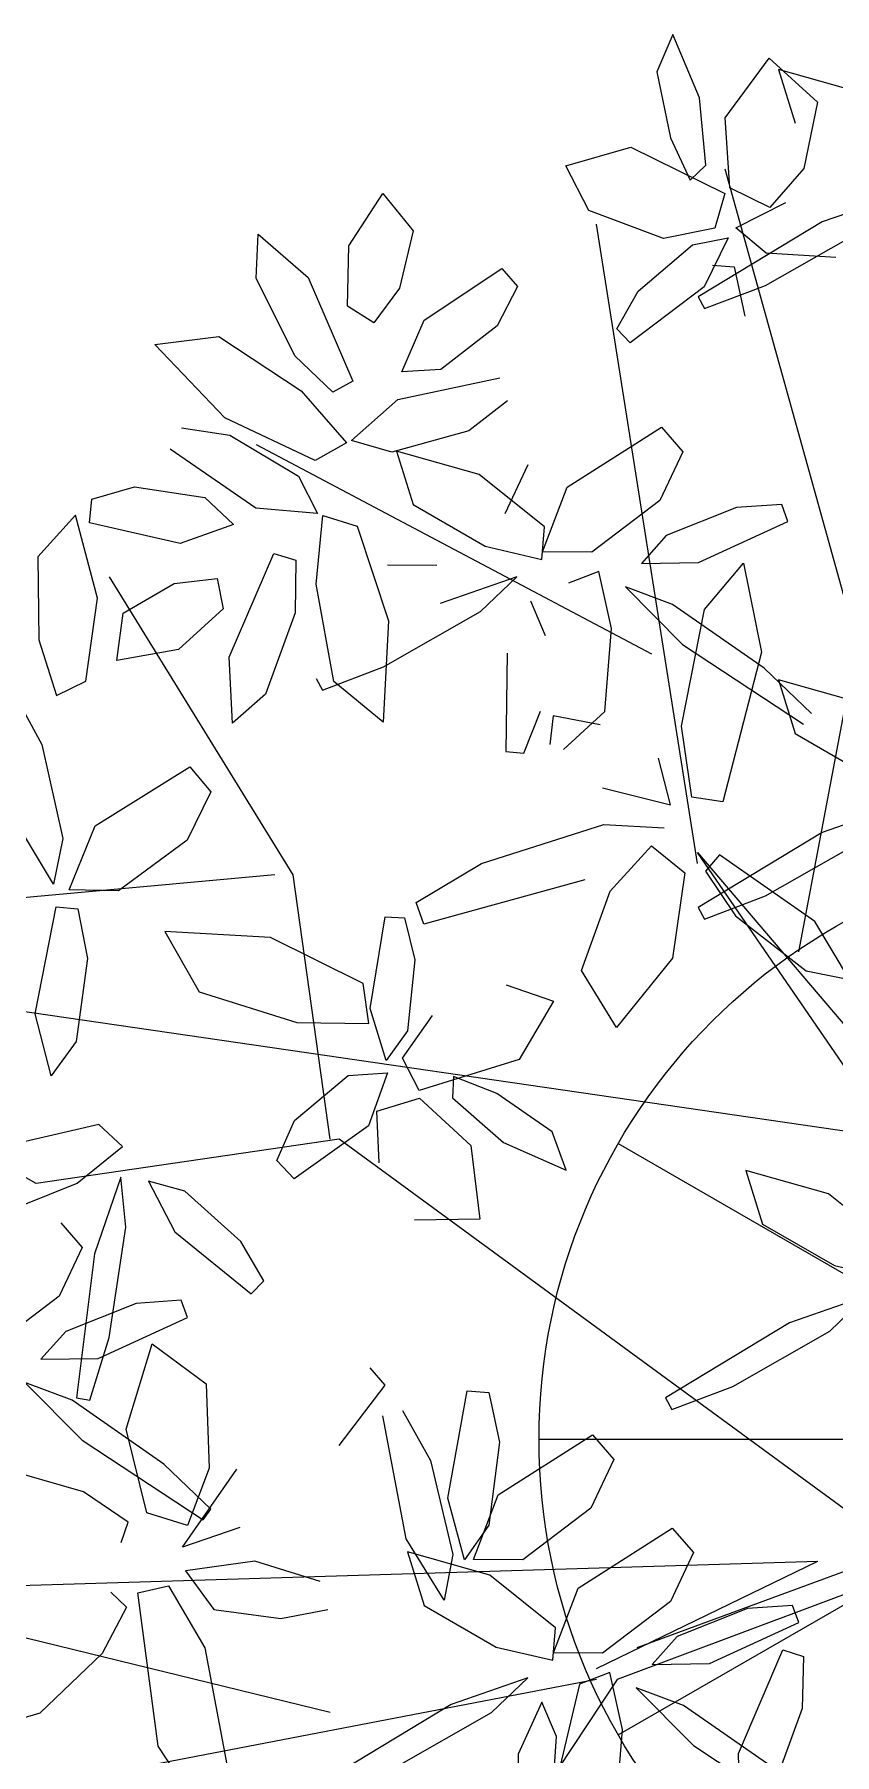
# Model space of a CAD drawing. Extents: x 8365 to 8547, y -347 to -272.
# Drawn here: x 8507.704 to 8508.11, y -329.829 to -328.957 of the extents above; entities that cross this region are included whole.
import ezdxf

# ---------------------------------------------------------------- set-up
doc = ezdxf.new("R2010")
doc.units = 0
doc.layers.get('0').update_dxf_attribs({"linetype": 'CONTINUOUS'})
doc.layers.add('1', color=7, linetype='CONTINUOUS')

msp = doc.modelspace()

# ---------------------------------------------------------------- linework, layer by layer
at = {"color": 60}
for p, q in [((8508.02817, -328.95658), (8508.01997, -328.97564)), ((8508.04168, -328.98869), (8508.02817, -328.95658)), ((8508.05464, -328.99894), (8508.07701, -328.96865)), ((8508.07701, -328.96865), (8508.10145, -328.99104)), ((8508.12363, -328.98624), (8508.0818, -328.9744)), ((8508.0818, -328.9744), (8508.09022, -329.00157)), ((8508.01997, -328.97564), (8508.02702, -329.0091)), ((8508.0448, -329.02298), (8508.04168, -328.98869)), ((8508.10145, -328.99104), (8508.0945, -329.02453)), ((8508.05704, -329.03437), (8508.05464, -328.99894)), ((8508.02702, -329.0091), (8508.03698, -329.0305)), ((8507.97389, -329.02331), (8508.00684, -329.01384)), ((8508.00684, -329.01384), (8508.05454, -329.03729)), ((8507.98557, -329.04585), (8507.97389, -329.02331)), ((8508.03698, -329.0305), (8508.0448, -329.02298)), ((8508.0945, -329.02453), (8508.07737, -329.04445)), ((8508.07737, -329.04445), (8508.05704, -329.03437)), ((8507.86378, -329.06389), (8507.88112, -329.03727)), ((8507.88112, -329.03727), (8507.89645, -329.05619)), ((8508.05454, -329.03729), (8508.04938, -329.0549)), ((8508.06004, -329.05471), (8508.08544, -329.04188)), ((8508.14284, -329.03819), (8508.10394, -329.05173)), ((8508.02345, -329.06016), (8507.98557, -329.04585)), ((8508.10394, -329.05173), (8508.04099, -329.08978)), ((8507.81687, -329.08031), (8507.81775, -329.05799)), ((8507.81775, -329.05799), (8507.84319, -329.0799)), ((8507.89645, -329.05619), (8507.88949, -329.08529)), ((8508.04938, -329.0549), (8508.02345, -329.06016)), ((8508.03805, -329.06334), (8508.05621, -329.05976)), ((8508.05621, -329.05976), (8508.04396, -329.08461)), ((8508.07544, -329.06755), (8508.06004, -329.05471)), ((8508.0752, -329.08394), (8508.12442, -329.05586)), ((8507.86312, -329.09449), (8507.86378, -329.06389)), ((8508.01054, -329.08681), (8508.03805, -329.06334)), ((8508.11085, -329.06971), (8508.07544, -329.06755)), ((8507.84319, -329.0799), (8507.8658, -329.13249)), ((8507.90209, -329.1015), (8507.94133, -329.07527)), ((8507.94133, -329.07527), (8507.94937, -329.08447)), ((8508.04827, -329.07356), (8508.05922, -329.07445)), ((8508.05922, -329.07445), (8508.06458, -329.09959)), ((8507.83648, -329.11965), (8507.81687, -329.08031)), ((8507.88949, -329.08529), (8507.87642, -329.10285)), ((8507.94937, -329.08447), (8507.93902, -329.10442)), ((8507.99973, -329.10592), (8508.01054, -329.08681)), ((8508.04396, -329.08461), (8508.00642, -329.11307)), ((8508.0442, -329.09568), (8508.0752, -329.08394)), ((8507.87642, -329.10285), (8507.86312, -329.09449)), ((8508.04099, -329.08978), (8508.0442, -329.09568)), ((8507.89063, -329.12774), (8507.90209, -329.1015)), ((8507.93902, -329.10442), (8507.91049, -329.12662)), ((8508.00642, -329.11307), (8507.99973, -329.10592)), ((8507.76548, -329.11386), (8507.79783, -329.10985)), ((8507.80093, -329.15112), (8507.76548, -329.11386)), ((8507.79783, -329.10985), (8507.83969, -329.13734)), ((8507.85565, -329.13812), (8507.83648, -329.11965)), ((8507.88874, -329.14171), (8507.94032, -329.1308)), ((8507.91049, -329.12662), (8507.89063, -329.12774)), ((8507.83969, -329.13734), (8507.86265, -329.16371)), ((8507.8658, -329.13249), (8507.85565, -329.13812)), ((8507.86517, -329.16251), (8507.88874, -329.14171)), ((8507.94421, -329.14238), (8507.92463, -329.15762)), ((8507.779, -329.15616), (8507.80353, -329.15988)), ((8507.84668, -329.1727), (8507.80093, -329.15112)), ((8507.92463, -329.15762), (8507.8857, -329.16851)), ((8507.97462, -329.18627), (8508.02233, -329.15578)), ((8508.02233, -329.15578), (8508.03313, -329.16825)), ((8507.81668, -329.19686), (8507.77327, -329.16695)), ((8507.80353, -329.15988), (8507.83822, -329.18063)), ((8507.86265, -329.16371), (8507.84668, -329.1727)), ((8507.8857, -329.16851), (8507.86517, -329.16251)), ((8507.92984, -329.17977), (8507.88801, -329.16792)), ((8507.88801, -329.16792), (8507.89643, -329.19509)), ((8507.95453, -329.17501), (8507.94286, -329.19979)), ((8508.03313, -329.16825), (8508.02146, -329.19303)), ((8507.83822, -329.18063), (8507.848, -329.19965)), ((8507.96308, -329.20646), (8507.92984, -329.17977)), ((8507.73229, -329.20443), (8507.73343, -329.19226)), ((8507.73343, -329.19226), (8507.75503, -329.18604)), ((8507.75503, -329.18604), (8507.79077, -329.19147)), ((8507.79077, -329.19147), (8507.80525, -329.20511)), ((8507.962, -329.21903), (8507.97462, -329.18627)), ((8508.02146, -329.19303), (8507.987, -329.21921)), ((8507.7252, -329.2005), (8507.70612, -329.22161)), ((8507.73635, -329.24252), (8507.7252, -329.2005)), ((8507.848, -329.19965), (8507.81668, -329.19686)), ((8507.84727, -329.23546), (8507.8506, -329.20065)), ((8507.8506, -329.20065), (8507.86811, -329.20606)), ((8507.89643, -329.19509), (8507.93292, -329.21619)), ((8508.0604, -329.19665), (8508.02483, -329.21084)), ((8508.08338, -329.19509), (8508.0604, -329.19665)), ((8508.08643, -329.20374), (8508.08338, -329.19509)), ((8507.77833, -329.21485), (8507.73229, -329.20443)), ((8507.80525, -329.20511), (8507.77833, -329.21485)), ((8507.86811, -329.20606), (8507.88393, -329.2541)), ((8507.96176, -329.22289), (8507.96308, -329.20646)), ((8508.02483, -329.21084), (8508.01219, -329.22502)), ((8508.04113, -329.22454), (8508.08643, -329.20374)), ((8507.93292, -329.21619), (8507.96176, -329.22289)), ((8507.987, -329.21921), (8507.962, -329.21903)), ((8507.70612, -329.22161), (8507.70659, -329.26375)), ((8507.80318, -329.27245), (8507.82578, -329.21986)), ((8507.82578, -329.21986), (8507.83685, -329.22334)), ((8507.83685, -329.22334), (8507.83664, -329.24997)), ((8507.90839, -329.22597), (8507.8834, -329.22579)), ((8508.01219, -329.22502), (8508.04113, -329.22454)), ((8508.04426, -329.24832), (8508.06392, -329.22486)), ((8508.06392, -329.22486), (8508.07309, -329.26994)), ((8507.74933, -329.25012), (8507.77523, -329.23514)), ((8507.77523, -329.23514), (8507.79696, -329.23255)), ((8507.79696, -329.23255), (8507.80006, -329.24795)), ((8507.85613, -329.28475), (8507.84727, -329.23546)), ((8507.94905, -329.23171), (8507.91015, -329.24525)), ((8507.93063, -329.24938), (8507.94905, -329.23171)), ((8507.99064, -329.22909), (8507.97524, -329.23497)), ((8507.99699, -329.25801), (8507.99064, -329.22909)), ((8508.02795, -329.2458), (8508.00407, -329.23677)), ((8508.00407, -329.23677), (8508.03303, -329.26606)), ((8507.73034, -329.28473), (8507.73635, -329.24252)), ((8507.96353, -329.26161), (8507.95616, -329.2441)), ((8507.74615, -329.27426), (8507.74933, -329.25012)), ((8507.80006, -329.24795), (8507.7774, -329.26853)), ((8507.83664, -329.24997), (8507.82159, -329.29126)), ((8507.88393, -329.2541), (8507.8813, -329.30546)), ((8507.88141, -329.27746), (8507.93063, -329.24938)), ((8508.07447, -329.27815), (8508.02795, -329.2458)), ((8508.03251, -329.30741), (8508.04426, -329.24832)), ((8507.99365, -329.30002), (8507.99699, -329.25801)), ((8507.70659, -329.26375), (8507.71553, -329.29198)), ((8507.7774, -329.26853), (8507.74615, -329.27426)), ((8507.94414, -329.27043), (8507.94344, -329.32027)), ((8508.03303, -329.26606), (8508.09447, -329.30651)), ((8508.07309, -329.26994), (8508.05349, -329.34592)), ((8507.80479, -329.30598), (8507.80318, -329.27245)), ((8507.85041, -329.28921), (8507.88141, -329.27746)), ((8508.09841, -329.30108), (8508.07447, -329.27815)), ((8507.71553, -329.29198), (8507.73034, -329.28473)), ((8507.8472, -329.28331), (8507.85041, -329.28921)), ((8507.8813, -329.30546), (8507.85613, -329.28475)), ((8508.12363, -329.29588), (8508.0818, -329.28404)), ((8508.0818, -329.28404), (8508.09022, -329.31121)), ((8507.69419, -329.29122), (8507.70809, -329.31685)), ((8507.82159, -329.29126), (8507.80479, -329.30598)), ((8507.95256, -329.32124), (8507.96103, -329.29983)), ((8507.96737, -329.30217), (8507.96569, -329.31671)), ((8507.99121, -329.3068), (8507.96737, -329.30217)), ((8507.97275, -329.31932), (8507.99365, -329.30002)), ((8508.03779, -329.34351), (8508.03251, -329.30741)), ((8508.09022, -329.31121), (8508.12671, -329.3323)), ((8507.70809, -329.31685), (8507.71873, -329.36454)), ((8507.94344, -329.32027), (8507.95256, -329.32124)), ((8508.02698, -329.34732), (8508.02091, -329.32375)), ((8507.7351, -329.35798), (8507.78322, -329.32814)), ((8507.78322, -329.32814), (8507.79385, -329.34077)), ((8507.79385, -329.34077), (8507.78184, -329.36538)), ((8507.99249, -329.33875), (8508.02698, -329.34732)), ((8508.05349, -329.34592), (8508.03779, -329.34351)), ((8508.14284, -329.34783), (8508.10394, -329.36137)), ((8507.71406, -329.3877), (8507.69517, -329.35642)), ((8507.72202, -329.39056), (8507.7351, -329.35798)), ((8507.93105, -329.37712), (8507.99322, -329.35744)), ((8507.99322, -329.35744), (8508.02381, -329.35904)), ((8507.71873, -329.36454), (8507.71406, -329.3877)), ((8507.78184, -329.36538), (8507.74702, -329.39108)), ((8508.10394, -329.36137), (8508.04099, -329.39943)), ((8508.0752, -329.39358), (8508.12442, -329.3655)), ((8507.99638, -329.39118), (8508.01735, -329.3682)), ((8508.01735, -329.3682), (8508.03421, -329.38194)), ((8508.05186, -329.37272), (8508.04475, -329.38109)), ((8508.10016, -329.40662), (8508.05186, -329.37272)), ((8507.89796, -329.39696), (8507.93105, -329.37712)), ((8508.03421, -329.38194), (8508.02804, -329.42519)), ((8508.04475, -329.38109), (8508.05997, -329.40373)), ((8507.74702, -329.39108), (8507.72202, -329.39056)), ((8507.9835, -329.38543), (8507.90179, -329.40791)), ((8507.98183, -329.43138), (8507.99638, -329.39118)), ((8508.0442, -329.40532), (8508.0752, -329.39358)), ((8507.70471, -329.45349), (8507.71537, -329.39916)), ((8507.71537, -329.39916), (8507.72631, -329.4002)), ((8507.72631, -329.4002), (8507.73132, -329.42542)), ((8507.90179, -329.40791), (8507.89796, -329.39696)), ((8508.04099, -329.39943), (8508.0442, -329.40532)), ((8507.87459, -329.45064), (8507.88228, -329.40417)), ((8507.88228, -329.40417), (8507.89205, -329.40476)), ((8507.89205, -329.40476), (8507.89735, -329.42607)), ((8508.05997, -329.40373), (8508.09568, -329.43166)), ((8508.11781, -329.43604), (8508.10016, -329.40662)), ((8507.82402, -329.41474), (8507.77052, -329.41166)), ((8507.77052, -329.41166), (8507.78786, -329.44221)), ((8507.87111, -329.43806), (8507.82402, -329.41474)), ((8507.73132, -329.42542), (8507.72545, -329.46753)), ((8507.89735, -329.42607), (8507.89351, -329.46202)), ((8508.02804, -329.42519), (8507.99964, -329.46038)), ((8507.99964, -329.46038), (8507.98183, -329.43138)), ((8508.09568, -329.43166), (8508.11781, -329.43604)), ((8507.78786, -329.44221), (8507.83736, -329.45789)), ((8507.87387, -329.45825), (8507.87111, -329.43806)), ((8507.94364, -329.43865), (8507.96763, -329.44698)), ((8507.71275, -329.48487), (8507.70471, -329.45349)), ((8507.88278, -329.47711), (8507.87459, -329.45064)), ((8507.89109, -329.47595), (8507.9063, -329.4543)), ((8507.96763, -329.44698), (8507.95021, -329.47651)), ((8507.83736, -329.45789), (8507.87387, -329.45825)), ((8507.89351, -329.46202), (8507.88278, -329.47711)), ((8507.72545, -329.46753), (8507.71275, -329.48487)), ((8507.89945, -329.49228), (8507.89109, -329.47595)), ((8507.95021, -329.47651), (8507.89945, -329.49228)), ((8507.83627, -329.50746), (8507.86347, -329.48468)), ((8507.86347, -329.48468), (8507.88347, -329.48341)), ((8507.88347, -329.48341), (8507.87385, -329.5102)), ((8507.91687, -329.48513), (8507.91635, -329.49597)), ((8507.93881, -329.49382), (8507.91687, -329.48513)), ((8507.87795, -329.50277), (8507.89964, -329.49612)), ((8507.89964, -329.49612), (8507.92574, -329.52019)), ((8507.91635, -329.49597), (8507.9422, -329.51873)), ((8507.96694, -329.51328), (8507.93881, -329.49382)), ((8507.8273, -329.52784), (8507.83627, -329.50746)), ((8507.87921, -329.52902), (8507.87795, -329.50277)), ((8507.73694, -329.5096), (8507.69541, -329.51924)), ((8507.74904, -329.52079), (8507.73694, -329.5096)), ((8507.87385, -329.5102), (8507.83613, -329.53716)), ((8507.97408, -329.53275), (8507.96694, -329.51328)), ((8507.72594, -329.53932), (8507.74904, -329.52079)), ((8507.92574, -329.52019), (8507.93033, -329.55756)), ((8507.9422, -329.51873), (8507.97408, -329.53275)), ((8507.83613, -329.53716), (8507.8273, -329.52784)), ((8508.10702, -329.5447), (8508.06519, -329.53286)), ((8508.06519, -329.53286), (8508.07361, -329.56003)), ((8507.68682, -329.55497), (8507.72594, -329.53932)), ((8507.74812, -329.53623), (8507.73473, -329.57518)), ((8507.75063, -329.56164), (8507.74812, -329.53623)), ((8507.78057, -329.54332), (8507.76225, -329.53829)), ((8507.76225, -329.53829), (8507.77553, -329.56401)), ((8507.80907, -329.56891), (8507.78057, -329.54332)), ((8507.71781, -329.55942), (8507.72861, -329.57189)), ((8507.93033, -329.55756), (8507.89719, -329.55811)), ((8507.74229, -329.61768), (8507.75063, -329.56164)), ((8507.77553, -329.56401), (8507.81428, -329.59537)), ((8508.07361, -329.56003), (8508.1101, -329.58112)), ((8507.72861, -329.57189), (8507.71694, -329.59667)), ((8507.73473, -329.57518), (8507.72575, -329.64819)), ((8507.82067, -329.5888), (8507.80907, -329.56891)), ((8507.81428, -329.59537), (8507.82067, -329.5888)), ((8507.71694, -329.59667), (8507.68247, -329.62285)), ((8507.75588, -329.60029), (8507.72031, -329.61448)), ((8507.77885, -329.59873), (8507.75588, -329.60029)), ((8507.7819, -329.60738), (8507.77885, -329.59873)), ((8507.73661, -329.62818), (8507.7819, -329.60738)), ((8508.08733, -329.61019), (8508.02438, -329.64825)), ((8507.72031, -329.61448), (8507.70767, -329.62867)), ((8507.73237, -329.64931), (8507.74229, -329.61768)), ((8507.75086, -329.6641), (8507.76406, -329.62084)), ((8507.76406, -329.62084), (8507.79142, -329.64109)), ((8508.05859, -329.6424), (8508.10781, -329.61432)), ((8507.70767, -329.62867), (8507.73661, -329.62818)), ((8507.87443, -329.63297), (8507.88207, -329.6417)), ((8507.72342, -329.64944), (8507.69955, -329.64041)), ((8507.69955, -329.64041), (8507.72851, -329.6697)), ((8507.79142, -329.64109), (8507.79293, -329.68382)), ((8507.88207, -329.6417), (8507.85878, -329.67246)), ((8507.91395, -329.69907), (8507.92385, -329.6446)), ((8507.92385, -329.6446), (8507.93481, -329.64549)), ((8507.93481, -329.64549), (8507.94017, -329.67064)), ((8508.02759, -329.65414), (8508.05859, -329.6424)), ((8507.76995, -329.68179), (8507.72342, -329.64944)), ((8507.72575, -329.64819), (8507.73237, -329.64931)), ((8507.89104, -329.65462), (8507.90529, -329.68005)), ((8508.02438, -329.64825), (8508.02759, -329.65414)), ((8507.76129, -329.70651), (8507.75086, -329.6641)), ((8507.89292, -329.7198), (8507.88104, -329.65737)), ((8507.72851, -329.6697), (8507.78994, -329.71015)), ((8507.94017, -329.67064), (8507.93488, -329.71282)), ((8507.93963, -329.69747), (8507.98734, -329.66698)), ((8507.98734, -329.66698), (8507.99814, -329.67945)), ((8507.79388, -329.70472), (8507.76995, -329.68179)), ((8507.90529, -329.68005), (8507.9166, -329.72759)), ((8507.99814, -329.67945), (8507.98647, -329.70423)), ((8507.72925, -329.69592), (8507.68569, -329.68335)), ((8507.77949, -329.72388), (8507.80703, -329.68434)), ((8507.79293, -329.68382), (8507.78206, -329.71297)), ((8507.75183, -329.71124), (8507.72925, -329.69592)), ((8507.92243, -329.73034), (8507.91395, -329.69907)), ((8507.92701, -329.73023), (8507.93963, -329.69747)), ((8507.78206, -329.71297), (8507.76129, -329.70651)), ((8507.78994, -329.71015), (8507.79388, -329.70472)), ((8507.98647, -329.70423), (8507.95201, -329.73041)), ((8507.74835, -329.72166), (8507.75183, -329.71124)), ((8507.80846, -329.71394), (8507.77949, -329.72388)), ((8507.93488, -329.71282), (8507.92243, -329.73034)), ((8507.98016, -329.74473), (8508.02787, -329.71424)), ((8507.91224, -329.75082), (8507.89292, -329.7198)), ((8507.81612, -329.731), (8507.78092, -329.73593)), ((8507.84921, -329.74144), (8507.81612, -329.731)), ((8507.93537, -329.73823), (8507.89355, -329.72638)), ((8507.89355, -329.72638), (8507.90197, -329.75356)), ((8507.9166, -329.72759), (8507.91224, -329.75082)), ((8507.95201, -329.73041), (8507.92701, -329.73023)), ((8507.78092, -329.73593), (8507.79536, -329.75553)), ((8507.96862, -329.76492), (8507.93537, -329.73823)), ((8507.74308, -329.74672), (8507.75101, -329.75433)), ((8507.75686, -329.74713), (8507.77232, -329.7435)), ((8507.76705, -329.82493), (8507.75686, -329.74713)), ((8507.77232, -329.7435), (8507.7907, -329.77502)), ((8507.96754, -329.77749), (8507.98016, -329.74473)), ((8508.027, -329.75149), (8507.99253, -329.77767)), ((8507.75101, -329.75433), (8507.73874, -329.77782)), ((8507.79536, -329.75553), (8507.82924, -329.76016)), ((8507.82924, -329.76016), (8507.85308, -329.75555)), ((8507.90197, -329.75356), (8507.93846, -329.77465)), ((8507.9673, -329.78135), (8507.96862, -329.76492)), ((8508.03037, -329.7693), (8508.01773, -329.78349)), ((8507.73874, -329.77782), (8507.70702, -329.80824)), ((8507.7907, -329.77502), (8507.80187, -329.83422)), ((8507.93846, -329.77465), (8507.9673, -329.78135)), ((8507.99253, -329.77767), (8507.96754, -329.77749)), ((8507.95459, -329.79017), (8507.91569, -329.80371)), ((8507.93616, -329.80785), (8507.95459, -329.79017)), ((8507.98077, -329.79343), (8507.97098, -329.83493)), ((8507.99617, -329.78755), (8507.98077, -329.79343)), ((8508.00253, -329.81648), (8507.99617, -329.78755)), ((8508.03348, -329.80426), (8508.00961, -329.79523)), ((8507.91569, -329.80371), (8507.85274, -329.84177)), ((8507.9617, -329.80256), (8507.94968, -329.82889)), ((8507.96907, -329.82007), (8507.9617, -329.80256)), ((8507.70702, -329.80824), (8507.68588, -329.81442)), ((8507.88695, -329.83593), (8507.93616, -329.80785)), ((8507.96657, -329.85829), (8507.96907, -329.82007)), ((8507.99919, -329.85849), (8508.00253, -329.81648)), ((8507.79239, -329.86333), (8507.76705, -329.82493)), ((8507.94968, -329.82889), (8507.94897, -329.87873))]:
    msp.add_line(p, q, dxfattribs=at)
at = {"color": 44}
for p, q in [((8508.09199, -329.42198), (8508.17122, -329.00252)), ((8508.11529, -329.24301), (8508.05471, -329.02489)), ((8508.04072, -329.37723), (8507.98946, -329.05285)), ((8508.01742, -329.27097), (8507.81701, -329.16471)), ((8507.83565, -329.38283), (8507.74244, -329.23182)), ((8508.23647, -329.65688), (8508.04072, -329.37164)), ((8508.04072, -329.37164), (8508.26098, -329.63064)), ((8507.82633, -329.38283), (8507.64456, -329.39961)), ((8507.8543, -329.51705), (8507.83565, -329.38283)), ((8508.14326, -329.51705), (8507.64456, -329.44435)), ((8507.70515, -329.53943), (8507.62592, -329.49468)), ((8507.85896, -329.51705), (8507.70515, -329.53943)), ((8508.12935, -329.71505), (8507.85896, -329.51705)), ((8508.01006, -329.77482), (8508.26546, -329.68065)), ((8508.27112, -329.68955), (8507.99983, -329.79116)), ((8507.60262, -329.74636), (8508.10176, -329.73101)), ((8507.98946, -329.78551), (8508.10176, -329.73101)), ((8507.8543, -329.80788), (8507.60262, -329.74636)), ((8507.98946, -329.7911), (8507.6399, -329.85822)), ((8507.99983, -329.79116), (8507.78905, -330.10989))]:
    msp.add_line(p, q, dxfattribs=at)
at = {"linetype": 'CONTINUOUS'}
for p, q in [((8508.00045, -329.81922), (8508.52007, -329.51922)), ((8508.00045, -329.51922), (8508.52007, -329.81922)), ((8507.96026, -329.66922), (8508.56026, -329.66922)), ((8507.96026, -329.66922), (8508.56026, -329.66922)), ((8507.96026, -329.66922), (8508.56026, -329.66922))]:
    msp.add_line(p, q, dxfattribs=at)
at = {"color": 62}
for p, q in [((8508.14026, -329.5714), (8508.10702, -329.5447)), ((8508.1101, -329.58112), (8508.13894, -329.58783)), ((8508.12623, -329.59665), (8508.08733, -329.61019)), ((8508.10781, -329.61432), (8508.12623, -329.59665)), ((8508.02787, -329.71424), (8508.03867, -329.72671)), ((8508.03867, -329.72671), (8508.027, -329.75149)), ((8508.06594, -329.75512), (8508.03037, -329.7693)), ((8508.08891, -329.75355), (8508.06594, -329.75512)), ((8508.09196, -329.7622), (8508.08891, -329.75355)), ((8508.04667, -329.783), (8508.09196, -329.7622)), ((8508.0615, -329.82864), (8508.08399, -329.77603)), ((8508.08399, -329.77603), (8508.09446, -329.77937)), ((8508.01773, -329.78349), (8508.04667, -329.783)), ((8508.09446, -329.77937), (8508.09376, -329.80586)), ((8508.00961, -329.79523), (8508.03857, -329.82453)), ((8508.08001, -329.83661), (8508.03348, -329.80426)), ((8508.09376, -329.80586), (8508.07867, -329.84713)), ((8508.03857, -329.82453), (8508.1, -329.86498)), ((8508.0624, -329.86198), (8508.0615, -329.82864))]:
    msp.add_line(p, q, dxfattribs=at)
at = {"layer": '1', "color": 1, "linetype": 'CONTINUOUS'}
msp.add_circle((8508.26026, -329.66922), 0.3, dxfattribs=at)

doc.saveas('drawing.dxf')
